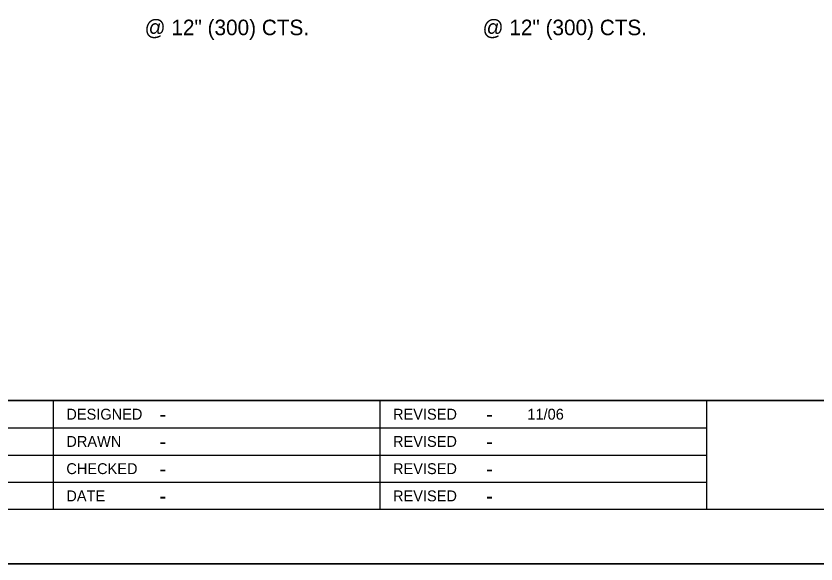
# Model space of a CAD drawing. Extents: x 100793 to 101473, y 99953 to 100393.
# Drawn here: x 100949.9 to 101096.8, y 99953.1 to 100053.7 of the extents above; entities that cross this region are included whole.
import ezdxf

# ---------------------------------------------------------------- set-up
doc = ezdxf.new("R2010")
doc.units = 0
for name, color, linetype in [('Design_PR_Roadway Notes', 7, 'Continuous'), ('Sheets_50 Reference Boundary', 7, 'Continuous'), ('Sheets_General Details', 7, 'Continuous'), ('Sheets_Printer Plotting Border', 7, 'Continuous')]:
    doc.layers.add(name, color=color, linetype=linetype)

msp = doc.modelspace()

# ---------------------------------------------------------------- linework, layer by layer
at = {"layer": 'Sheets_50 Reference Boundary'}
msp.add_lwpolyline([(100833.23, 100383.09), (101463.23, 100383.09), (101463.23, 99983.1), (100833.23, 99983.1)], close=True, dxfattribs=at)
at = {"layer": 'Sheets_General Details'}
for p, q in [((100833.23, 99983.1), (101463.23, 99983.1)), ((100956.72, 99983.1), (100956.72, 99963.1)), ((101016.72, 99983.1), (101016.72, 99963.1)), ((101076.72, 99983.1), (101076.72, 99963.1)), ((100892.72, 99978.1), (101076.72, 99978.1)), ((100892.72, 99973.1), (101076.72, 99973.1)), ((100892.72, 99968.1), (101076.72, 99968.1)), ((101473.23, 99953.1), (100793.23, 99953.1))]:
    msp.add_line(p, q, dxfattribs=at)
msp.add_lwpolyline([(100833.23, 100383.1), (101463.23, 100383.1), (101463.23, 99963.1), (100833.23, 99963.1)], close=True, dxfattribs=at)
at = {"layer": 'Sheets_Printer Plotting Border'}
msp.add_lwpolyline([(100793.23, 99953.1), (101473.23, 99953.1), (101473.23, 100393.1), (100793.23, 100393.1)], close=True, dxfattribs=at)

# ---------------------------------------------------------------- texts
at = {"layer": 'Design_PR_Roadway Notes'}
for p in [(100973.49, 100050.19), (101035.56, 100050.19)]:
    msp.add_text('@ 12" (300) CTS.', height=2.85, dxfattribs=at).set_placement(p)
at = {"layer": 'Sheets_General Details'}
for s, height, p in [('DESIGNED', 2, (100959.12, 99979.6)), ('REVISED', 2, (101019.12, 99979.6)), ('11/06', 2, (101043.8, 99979.6)), ('-', 2.8, (100976.2, 99979.2)), ('-', 2.8, (101036.2, 99979.2)), ('DRAWN', 2, (100959.12, 99974.6)), ('REVISED', 2, (101019.12, 99974.6)), ('-', 2.8, (100976.2, 99974.2)), ('-', 2.8, (101036.2, 99974.2)), ('CHECKED', 2, (100959.12, 99969.6)), ('REVISED', 2, (101019.12, 99969.6)), ('-', 2.8, (100976.2, 99969.2)), ('-', 2.8, (101036.2, 99969.2)), ('DATE', 2, (100959.12, 99964.6)), ('REVISED', 2, (101019.12, 99964.6)), ('-', 2.8, (100976.2, 99964.2)), ('-', 2.8, (101036.2, 99964.2))]:
    msp.add_text(s, height=height, dxfattribs=at).set_placement(p)

doc.saveas('drawing.dxf')
